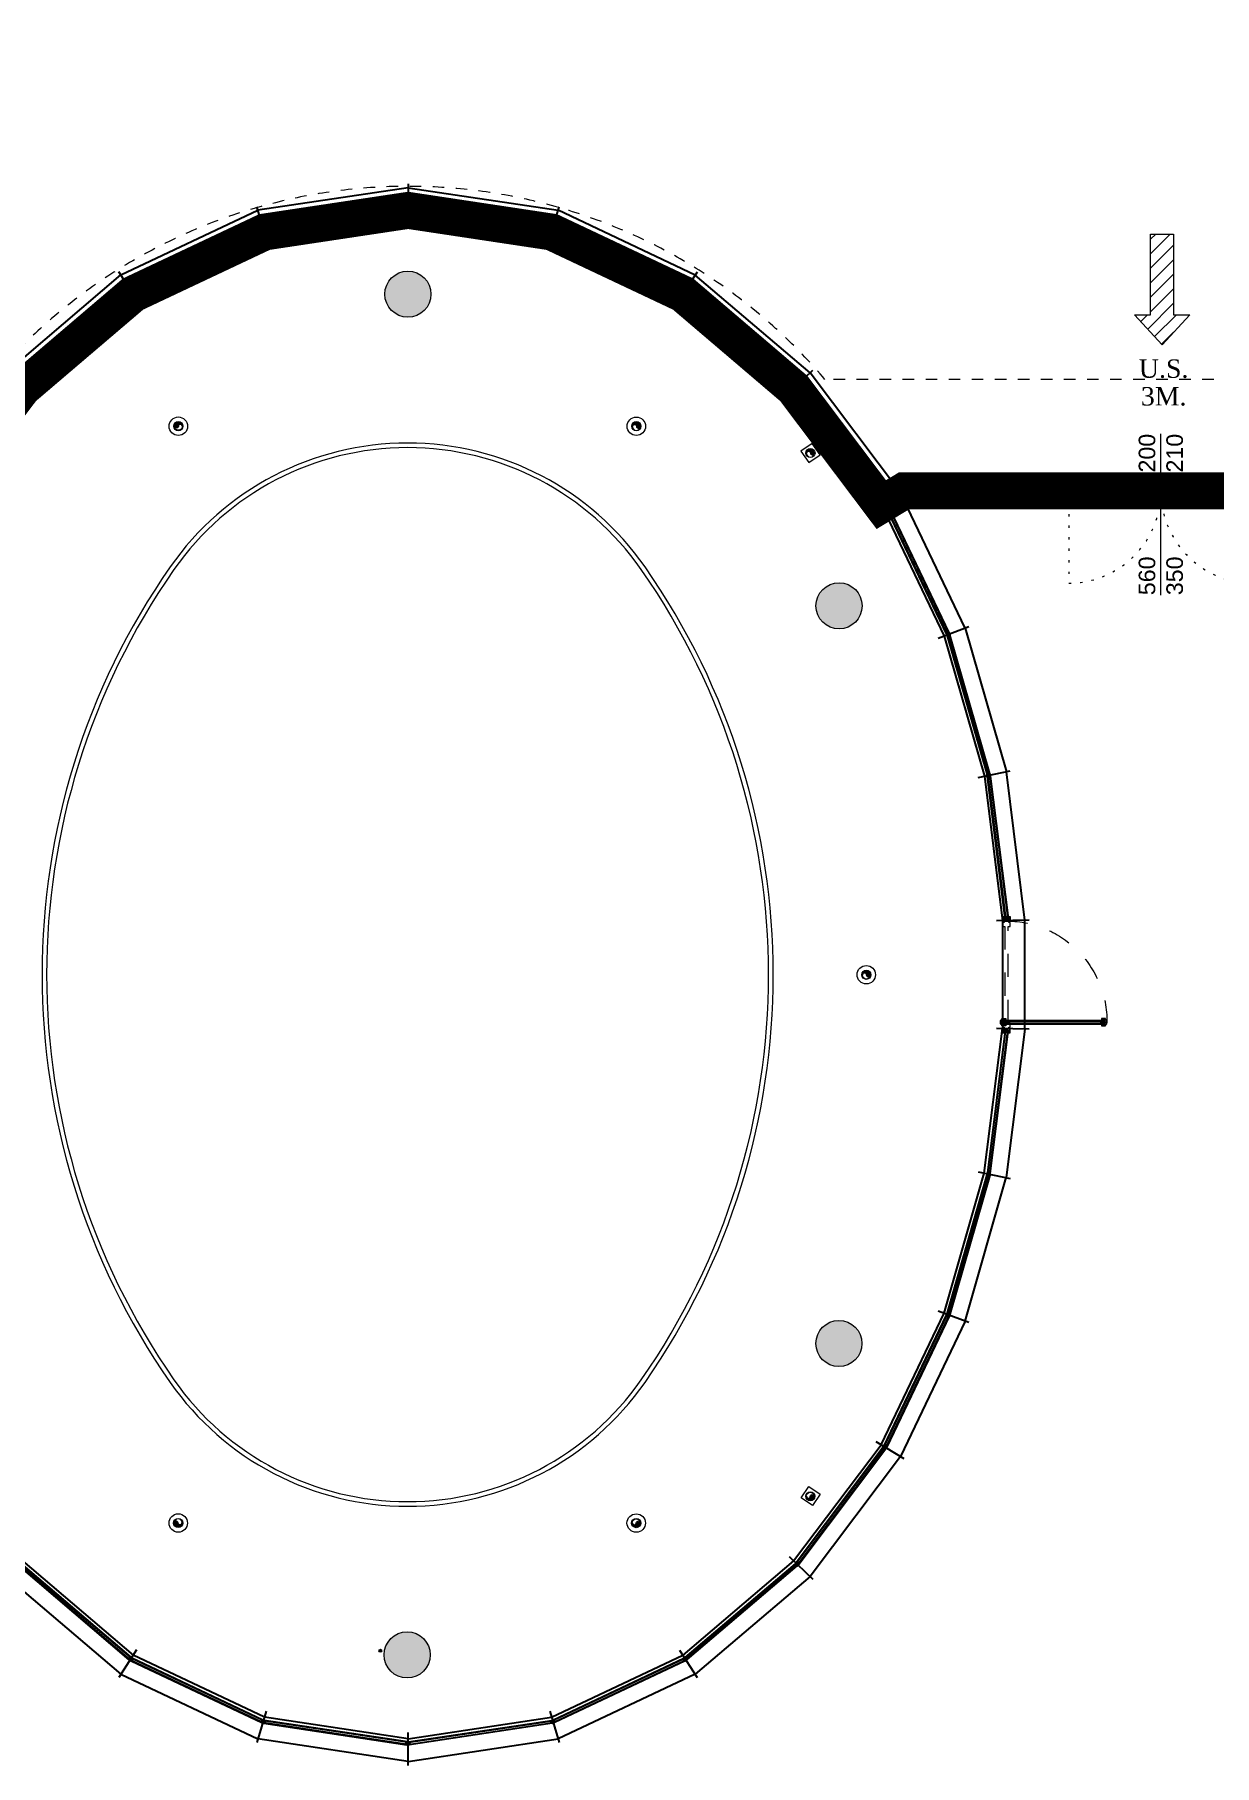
# Model space of a CAD drawing. Header units: centimetres. Extents: x 139057 to 200038, y 34824 to 80516.
# Drawn here: x 168583 to 169862, y 51870 to 53747 of the extents above; entities that cross this region are included whole.
import ezdxf
from ezdxf.enums import TextEntityAlignment as Align

# ---------------------------------------------------------------- set-up
doc = ezdxf.new("R2010")
doc.units = ezdxf.units.CM
doc.header["$LTSCALE"] = 100
for name, pattern in [('HIDDEN', [0.5, 0.25, -0.25]), ('HIDDEN3', [0.25, 0.125, -0.125]), ('HIDDEN4', [0.125, 0.025, -0.1]), ('TRATTO-PUNTO', [1, 0.5, -0.25, 0, -0.25])]:
    doc.linetypes.add(name, pattern=pattern)
doc.layers.get('0').update_dxf_attribs({"lineweight": 0})
for name, color, linetype, lineweight in [('410_STRUTTURE_001-AM_0', 7, 'Continuous', 0), ('439_TESTI_SERRAMENTI_001-AM_0', 11, 'Continuous', 0), ('440_SIMBOLI_001-AM_0', 31, 'Continuous', 0), ('441_SERRAMENTI_001-AM_0', 1, 'Continuous', 0), ('454_PROIEZIONI_001-AM_0', 61, 'Continuous', 0), ('481_SIMBOLI_VVF_001-AM_0', 7, 'Continuous', 0)]:
    doc.layers.add(name, color=color, linetype=linetype, lineweight=lineweight)
doc.layers.add('_s_09_Perimetro_proprietà', color=40, linetype='Continuous')
doc.layers.add('A-SE', color=252, linetype='Continuous')
doc.styles.add('ROMANTIC', font='romantic.ttf')
doc.styles.get("Standard").update_dxf_attribs({"font": 'arial.ttf'})

# ---------------------------------------------------------------- blocks, each defined once
blk = doc.blocks.new('P1 OPEN SPACE$0$GLAZING-1589')
for p, q in [((10.00000000709588, -18.99999999511783), (10.0000000061018, 19.00000000408909)), ((10.00000000738873, 14.00241085966263), (1578.999885887863, 13.99769858104992)), ((10.00000000598629, 13.00241085851667), (1578.999885886459, 12.99769857990395)), ((10.00000000647015, 8.002410860186501), (1578.999885886944, 7.997698581573786)), ((1579.00000001506, -18.99993691056807), (1579.000000012205, 19.00006308865341)), ((10.00000000647015, -7.997589143396908), (1578.999885886944, -8.002301422009623)), ((10.00000000695491, -12.99758914172708), (1578.999885887429, -13.00230142034343)), ((10.0000000074142, -13.99758914288395), (1578.999885887888, -14.00230142149667))]:
    blk.add_line(p, q)
for points in [[(9.467839845456183e-09, 19.00000000684668), (10.00011413562697, 18.99996996911432), (10.00000000597902, -18.99999960767309), (-0.000114120181024191, -18.99996956993709)], [(10.0000000066475, -18.99995358439628), (1578.999885887511, -18.99993701388667), (1578.999885888379, 19.00006298530934), (10.00000000575346, 19.0000464297118)], [(25.00009418118316, 8.002363058698393), (25.0000385140911, -7.99763732260908), (19.00003861602727, -7.997616173415736), (15.0000524300367, -3.997602159404778), (15.00008028097909, 4.002397848584224), (19.00009418627087, 8.002383932864177)], [(1563.999953892948, 7.997740887713007), (1563.999913453336, -8.002259491808218), (1569.999913350698, -8.002274382364703), (1573.999923562507, -4.002284391379362), (1573.999943767114, 3.997715615940251), (1569.999953887222, 7.997725728277146)], [(1579.000000015084, 19.00006268629295), (1589.00011413943, 19.00003265602209), (1589.000000011695, -18.99993691332566), (1578.999885887399, -18.99990687560421)]]:
    blk.add_lwpolyline(points, close=True)
blk = doc.blocks.new('P1 OPEN SPACE$0$glazing-door+frame')
for p, q in [((1774.108525038864, 1029.138878008524), (1639.966309746311, -39.12767894497497)), ((1775.59683720875, 1028.951990676569), (1641.454621916198, -39.31456627692946)), ((1780.557877785162, 1028.329032901837), (1646.415662495499, -39.93752404479724)), ((1796.433207619335, 1026.335568048051), (1662.290992350276, -41.93098890725209)), ((1801.394248202614, 1025.712610270426), (1667.252032930664, -42.55394669174179)), ((1802.882560389126, 1025.525722939563), (1668.74034510055, -42.74083402369629)), ((1769.146963320221, 1029.761863808452), (1809.088997361257, 1034.824892801293)), ((1769.146963836313, 1029.761867915926), (1809.088997864703, 1034.824896897919)), ((1770.392874142393, 1039.683945560383), (1807.843088847781, 1024.90282946197)), ((1770.392874648728, 1039.683949663877), (1807.843089354118, 1024.902833565464)), ((1793.079066738643, 999.6281772187054), (1777.203734970334, 1001.621626970066)), ((1793.079067244978, 999.6281813222), (1777.203735489316, 1001.621631084409)), ((1784.144667706978, 992.6872297891265), (1786.138117472076, 1008.562561551657)), ((1784.144668213315, 992.6872338926211), (1786.138117978411, 1008.562565655152)), ((9.999999971588295, 13.99997060365786), (1562.212558775427, 13.99997059807524)), ((9.999999974750608, 12.99997060711758), (1562.212558776871, 12.99997060225892)), ((9.999999973305421, 7.999970607426803), (1562.212558775427, 7.999970602568145)), ((1562.212558775242, 18.99997062270436), (1572.21257583814, -19.00451176422407)), ((1572.212575839958, 18.99997060798146), (1562.212558779685, -19.00472995791838)), ((9.999999974392267, -8.000029397222534), (1562.21255877597, -8.00002939376841)), ((9.99999997294708, -13.00002939691331), (1562.212558777959, -13.0000293949071)), ((9.999999974392267, -14.00002939272963), (1562.212558776515, -14.00002939758829)), ((1633.759353920042, -48.42680236023639), (1673.701385652384, -43.36379178000256)), ((1635.005264755949, -38.50472061408632), (1672.455477138908, -53.28585511932592)), ((1665.644645233035, -15.22354784391987), (1649.769315360547, -13.23008296593084)), ((1658.703706313779, -6.289142208597833), (1656.710241441569, -22.16447206735225)), ((2781.544664924442, -134.1115277368766), (2762.458824154368, -168.4636994893183)), ((2771.855109496573, -131.6391084946075), (2772.148325627643, -170.936330163316)), ((4277.408178866822, -549.8583945877617), (2773.385695318781, -166.0870060915216)), ((4277.655420369344, -548.8894407087173), (2773.632936820215, -165.1180521958552)), ((4278.891627885017, -544.0446712582088), (2774.869144338148, -160.2732827543762)), ((4282.847491929948, -528.5414090337799), (2778.825008388229, -144.7700205321192)), ((4284.083699447337, -523.6966395839954), (2780.061215901012, -139.9252510884756)), ((4284.330940949315, -522.7276856966419), (2780.30845740299, -138.9562972011257))]:
    blk.add_line(p, q)
for points in [[(1673.701385675874, -43.363791781807), (1635.00526947638, -38.50472121030739), (1769.147484455586, 1029.761835786145), (1807.843600663034, 1024.902765195131)], [(1807.843088857539, 1024.90282946595), (1809.088997368125, 1034.824892798405), (1770.39287414926, 1039.68394555749), (1769.146965638674, 1029.761882225036)], [(1807.843089370741, 1024.902833566552), (1809.088997881327, 1034.824896899007), (1770.392874655595, 1039.683949660985), (1769.14696614501, 1029.76188632853)], [(1791.840908499865, 1021.872942712564), (1783.903242609931, 1022.869667574515), (1779.436047226938, 1019.39919709178), (1778.688503572251, 1013.445947698), (1794.563835318156, 1011.452497931818), (1795.311378985489, 1017.405747336443)], [(1791.840909006201, 1021.872946816066), (1783.903243126023, 1022.869671681986), (1779.436047749898, 1019.399201196362), (1778.688504085454, 1013.445951798606), (1794.563835841116, 1011.452502036397), (1795.311379491825, 1017.405751439938)], [(1.630633050808683e-08, 19.00000000411455), (9.9999999709662, 18.99999999579813), (9.999999972596925, -19.00000000069485), (1.676380634307861e-08, -18.99999999996726)], [(9.999999973033482, 18.99997060334863), (1562.212558774612, 18.99997060680275), (1562.212558777339, -19.00472997309967), (9.999999972326805, -19.00472997510224)], [(25.00001305450132, 7.999967853993439), (25.00000544028262, -8.000032526764699), (19.00000554298185, -8.000029407448892), (15.00000734127116, -4.000027401434636), (15.0000111669342, 3.999972607340169), (19.00001305939622, 7.999970707296598)], [(1547.212545702152, 7.999967847810557), (1547.212553317048, -8.000032523779874), (1553.212553215336, -8.000029403052531), (1557.212551414717, -4.000027396583529), (1557.21254758914, 3.999972606879827), (1553.212545698066, 7.999970701113715)], [(1572.212575838707, -19.00472996216027), (1562.212558773361, -19.00472996333897), (1562.212558774067, 18.99997061511553), (1572.212575839958, 18.99997060798146)], [(1673.70138565925, -43.36379178289476), (1672.455477148664, -53.28585511534597), (1633.7593539298, -48.42680235626008), (1635.005262440385, -38.50473902380158)], [(1658.945117962195, -36.47158215899449), (1651.007453021431, -35.47484970193013), (1647.536986774888, -31.00765103337303), (1648.284536095825, -25.05440235093388), (1664.159865947711, -27.0478672202536), (1663.412316630751, -33.00111591245345)], [(2762.458770206097, -168.4639109156226), (2772.148325631077, -170.9363301647602), (2781.544664921553, -134.1115277437451), (2771.855109496573, -131.6391084946075)], [(4285.567148464987, -517.8829162461334), (2781.544664920379, -134.1115277513375), (2772.148325625841, -170.9363301868064), (4276.170809170449, -554.7077186816023)], [(2793.35932870668, -148.4786489823303), (2789.403457193022, -163.9819096883505), (2783.589734727519, -162.4984576710552), (2780.702887422582, -157.6336745975926), (2782.680823155273, -149.8820444243859), (2787.545606083914, -146.9951971898584)], [(4268.313170237642, -524.8327859225028), (4264.357313476613, -540.3360503878212), (4270.17103748354, -541.8194963606875), (4275.035817801104, -538.9326444301405), (4277.013746124275, -531.1810123673567), (4274.126894279131, -526.316232168585)], [(4295.256694585264, -520.3553027860144), (4285.567155732044, -517.8828877707456), (4276.17197861938, -554.7031355552972), (4285.861517467994, -557.1755505767105)]]:
    blk.add_lwpolyline(points, close=True)
for points in [[(1746.315082329692, 1012.47220094448), (1751.922155550348, 1057.121988985912), (1766.805031410252, 1055.253045145937), (1767.981323801353, 1064.620160916157, -0.03294791506683983), (1775.890365091036, 1066.444696104931), (1790.654489996936, 1064.590779487217), (1787.270434627007, 1057.706732542049), (1797.192516971176, 1056.460826450063), (1795.615531162698, 1063.967826435807), (1810.379594072692, 1062.113917607845, -0.03294311153715961), (1817.590983524864, 1058.391208246949), (1816.414606362496, 1049.022836871182), (1831.298807644297, 1047.15468731696), (1825.69174106102, 1002.504952137052), (1810.808617553979, 1004.373811287317), (1814.546720513282, 1034.139591145914), (1764.936308819529, 1040.369121651011), (1761.198205872873, 1010.603341803259)], [(1749.665517214426, 1015.075049003188), (1754.524967203214, 1053.771574466557), (1769.407858610795, 1051.902628674822), (1770.710478364339, 1062.275721309098, -0.02286573271471409), (1775.95027474416, 1063.41361444419), (1786.106052076508, 1062.138363498895), (1782.721996703689, 1055.254316546862), (1800.993411253543, 1052.959993045692), (1799.416425435307, 1060.466993027453), (1809.572140768858, 1059.191749865046, -0.02286068705174335), (1814.366899289848, 1056.794274701146), (1813.064188935062, 1046.419817645578), (1827.948351870097, 1044.551672896409), (1823.088926545106, 1005.855343853337), (1814.159071616073, 1006.976656933743), (1817.897174582244, 1036.742436789448), (1762.333513467242, 1043.719510960791), (1758.595410520585, 1013.953731113039)], [(1549.424937926162, 39.68365164000156), (1594.074308461564, 34.07707417511651), (1592.20547784074, 19.19417784399579), (1597.185076766806, 18.56889211213442, 0.09050068135023102), (1589.402160589251, -3.130734618143971), (1582.518113643538, 0.253320760095311), (1581.272207550468, -9.668761567451066), (1588.77920753386, -8.091775774150074, 0.09049565805278982), (1590.955109188209, -31.04071308241887), (1585.976047341513, -30.41549478865104), (1584.107059654222, -45.29958453199483), (1539.457689119364, -39.69300707542256), (1541.326548266738, -24.8098835752518), (1572.212558769819, -24.80997437912279), (1572.212704626382, 24.80045562413384), (1547.556078780419, 24.80052811488881)], [(1552.027790798514, 36.3332550984213), (1590.723911925314, 31.47422131062726), (1588.855081486659, 16.59132640637276), (1592.481016977095, 16.13601950377947, 0.05881018945821468), (1587.213025919536, 1.288279650199774), (1580.065697647263, 4.801758700037543), (1577.771374142747, -13.4696558241541), (1585.565475405208, -11.83235904658627, 0.05880548399177562), (1586.998686976239, -27.52034809783268), (1583.373196066272, -27.06509701150767), (1581.504208197983, -41.94918817412158), (1542.808085650464, -37.09015420876872), (1543.973399110789, -27.80989136046096), (1575.21254995279, -27.80998319257392), (1575.212713450678, 27.80044679445732), (1550.956343430642, 27.8005181199604)], [(1617.156926292317, -16.10685885464605), (1611.550683497372, -60.75675117342521), (1626.43358620237, -62.62548119389444), (1625.257428424683, -71.99261386920094, 0.03294791506683983), (1632.469827455371, -75.7159407214223), (1647.233950618858, -77.5698713905496), (1645.656971967766, -70.06286989830383), (1655.579053120588, -71.30878544777275), (1652.194991188402, -78.19282916239732), (1666.959052322734, -80.04675204394712, 0.03294311153715961), (1674.866962700601, -78.22256556817425), (1676.043348787732, -68.85419530506456), (1690.927339377557, -70.7240226595915), (1696.533575541989, -26.07418320523189), (1681.650453816734, -24.20530989078375), (1677.913195403231, -53.97119579803816), (1628.302789634429, -47.74161808104522), (1632.040048051908, -17.97573218354787)], [(1619.759814332667, -19.45726267891783), (1614.901047023112, -58.15387387569185), (1629.78396526892, -60.02260584504088), (1628.481494602341, -70.39571719939173, 0.02286573271471409), (1633.277283557345, -72.79377374395168), (1643.433059679229, -74.06903436502594), (1641.856081031026, -66.56203286590804), (1660.127493390914, -68.85637378688094), (1656.743431442103, -75.74041750258962), (1666.899145554346, -77.01567032813378, 0.02286068705174335), (1672.137799769092, -75.87808576444709), (1673.440519991567, -65.50362994352523), (1688.324472236429, -67.37345246950113), (1693.183214886165, -28.677037702788), (1684.253361037334, -27.55571612047256), (1680.516102630699, -57.32160203061917), (1624.95244814223, -50.34447498510612), (1628.689706566577, -20.57858909049369)], [(2799.04916136562, -117.2310675867223), (2754.399796169795, -111.6244476430214), (2752.530951375029, -126.507342196331), (2747.551352448421, -125.8820564561532, -0.09050068135023102), (2749.727612863257, -148.8322519758579), (2757.234614360656, -147.2552733269325), (2755.988698813532, -157.177354464576), (2749.10465509828, -153.7932925482885, -0.09049565805278982), (2741.322397633598, -175.4917888122175), (2746.301459477403, -176.1170071128502), (2744.432471812432, -191.0010968655873), (2789.08183701395, -196.6077168197692), (2790.950710328398, -181.7245950945101), (2761.023560616742, -174.0884078949524), (2773.289130808006, -126.0181410773578), (2797.180288041957, -132.1141893242669)], [(2795.698762357879, -119.8339172770496), (2757.002645849101, -114.9748466481427), (2755.133801235962, -129.8577397662733), (2751.507865739746, -129.402432877417, -0.05881018945821468), (2752.941343584047, -145.0916728074401), (2760.735451394223, -143.4543823826019), (2758.441110477313, -161.7257947280335), (2751.293790119406, -158.2123111436916, -0.05880548399177562), (2746.026366335911, -173.0589047718852), (2749.6518572494, -173.5141558354401), (2747.78286940632, -188.3982470005824), (2786.4789873238, -193.2573178019987), (2787.644309621785, -183.9770560620266), (2757.37498286856, -176.253559262724), (2771.123979448095, -122.3695633345008), (2794.627306850688, -128.3666532309028)]]:
    blk.add_lwpolyline(points, format="xyb", close=True)
at = {"linetype": 'HIDDEN', "ltscale": 10}
blk.add_lwpolyline([(1645.859597808974, -53.05340880572307), (1601.209758354612, -47.44717264129044), (1603.079585707424, -32.56318205074253), (1593.711215446031, -31.38679596433772, -0.03294311191094581), (1591.88702897369, -23.47888558791797), (1593.429473575453, -11.19533988871822, -0.5000711955237392), (1594.675389115167, -1.273258739876975), (1596.21784029739, 11.0103392870386, -0.03294791492949946), (1599.941167146175, 18.22273831917287), (1609.308299821482, 17.04658054148408), (1611.177029843671, 31.92948324575795), (1655.826922164163, 26.32324045009395), (1653.272812305493, 5.98311675085083), (2690.093251080563, -124.2094802518762), (2692.647284066985, -103.8698047405481), (2737.297072111847, -109.4768779626459), (2735.428128268442, -124.35975382111), (2744.795244036941, -125.5360462114871, -0.03294791609948145), (2746.619779226259, -133.4450875094802), (2745.077339730174, -145.7286869543162, -0.500071197771823), (2743.831433643884, -155.6507693089655), (2742.289000732065, -167.9343164842679, -0.03294311115648783), (2738.566291369995, -175.145705944032), (2729.197919990796, -173.9693287802177), (2727.329770437746, -188.8535300544275), (2682.680035261272, -183.2464634725978), (2685.234119285374, -162.9065455062149), (1648.413737432099, -32.71304086871728)], format="xyb", close=True, dxfattribs=at)
for centre, radius, start, end in [((1792.667901811954, 1060.559405625378), 6.249466121000586, 29.70625590679374, 135.9795146035518), ((1585.370786110705, -5.144151274309617), 6.249466121000589, 299.7062558207447, 45.97951449791061), ((1650.181573508296, -74.16145216132477), 6.249466121000587, 209.7062018923363, 315.9794603693225), ((2753.136031490058, -151.7798797205317), 6.249466121000588, 119.7062021040627, 225.9794603336513)]:
    blk.add_arc(centre, radius, start, end)
blk.add_arc((1665.644645233035, -15.22354784391987), 1089.50544349451, 351.8230247014408, 83.26357281895037, dxfattribs=at)
blk = doc.blocks.new('DN80')
h = blk.add_hatch(color=253)
edge = h.paths.add_edge_path()
edge.add_arc((-0.06737489081662507, 0.0001192241907119751), 39.73214286005058, -90.20196108935022, 90.20196108935028, ccw=False)
edge.add_arc((-0.0689689809327441, -19.86606980296514), 19.8661894924889, 269.6006753168087, 449.8010872171899)
edge.add_arc((-0.1019500294979794, 19.86601641003355), 19.86627803577773, 89.8965676053183, 270.29403251144083, ccw=False)
edge.add_arc((-0.1367565255758137, 39.73226623891408), 0.07066979384738631, 180.2034888435955, 359.9966240495927, ccw=False)
at = {"color": 253}
blk.add_lwpolyline([(-0.2074258737266064, 39.73201525211334, -1.003531113011555), (-0.2074258737266064, -39.73177680373192, 1.001750454913192), (-7.450580596923828e-09, -2.980232238769531e-08, -1.003474564946119), (-0.06608673185110092, 39.73226207494736, -0.9981963915986242)], format="xyb", close=True, dxfattribs=at)
for radius in [44.50000000000001, 44.49999999999999]:
    blk.add_circle((-7.450580596923828e-09, -2.980232238769531e-08), radius)
blk = doc.blocks.new('FRECCIA US ORIZZONTALE')
h = blk.add_hatch()
h.set_pattern_fill('ANSI31', color=256, scale=7, style=0)
h.set_pattern_definition([(45, (-5619.863466617261, -3114.928119698562), (-15.71544821187102, 15.71544821187102), [])])
h.paths.add_polyline_path([(0, 0), (-60.00000000000091, 65), (-25.00000000000091, 65), (-24.99999999999909, 240), (25.00000000000091, 240), (25.00000000000091, 65), (60.00000000000091, 65)])
blk.add_lwpolyline([(0, 0), (-60.00000000000091, 65), (-25.00000000000091, 65), (-24.99999999999909, 240), (25.00000000000091, 240), (25.00000000000091, 65), (60.00000000000091, 65)], close=True)
blk = doc.blocks.new('US')
at = {"rotation": 270}
blk.add_blockref('FRECCIA US ORIZZONTALE', (50, 0), dxfattribs=at)

msp = doc.modelspace()

# ---------------------------------------------------------------- hatches: boundary and pattern name
at = {"layer": '410_STRUTTURE_001-AM_0'}
h = msp.add_hatch(color=256, dxfattribs=at)
edge = h.paths.add_edge_path()
edge.add_arc((168987.4997504322, 53465.77752580654), 25, 0, 360)
h = msp.add_hatch(color=256, dxfattribs=at)
edge = h.paths.add_edge_path()
edge.add_arc((169455.0960186186, 53127.87497716558), 25, 0, 360)
h = msp.add_hatch(color=256, dxfattribs=at)
edge = h.paths.add_edge_path()
edge.add_arc((169454.9800444195, 52327.87498115164), 25, 0, 360)
h = msp.add_hatch(color=256, dxfattribs=at)
edge = h.paths.add_edge_path()
edge.add_arc((168986.669490243, 51990.20988945079), 25, 0, 360)
at = {"layer": '440_SIMBOLI_001-AM_0'}
h = msp.add_hatch(color=256, dxfattribs=at)
edge = h.paths.add_edge_path()
edge.add_arc((168957.6102466459, 51994.75232967895), 1.5, 105.66, 465.66)

# ---------------------------------------------------------------- linework, layer by layer
at = {"layer": '410_STRUTTURE_001-AM_0'}
for centre in [(168987.4997504322, 53465.77752580654, -3.490789228516181e-08), (169455.0960186186, 53127.87497716558, -3.490789228516181e-08), (169454.9800444195, 52327.87498115164, -3.490789228516181e-08), (168986.669490243, 51990.20988945079, -3.490789228516181e-08)]:
    msp.add_circle(centre, 25, dxfattribs=at)
at = {"layer": '440_SIMBOLI_001-AM_0', "elevation": -3.490789228516181e-08}
for points in [[(168729.6659393391, 53170.04238317323, 0.3143071441486984), (168729.6307457654, 52285.76531489354, 0.521714318382005), (169244.7073705109, 52285.74481522453, 0.3143071441487172), (169244.7425640846, 53170.02188350421, 0.5217143183814188)], [(168733.7667540336, 53167.18173310321, 0.314307144148783), (168733.7317881515, 52288.62563853872, 0.5217143183803763), (169240.6065558145, 52288.60546529454, 0.3143071441487925), (169240.6415216966, 53167.16155986649, 0.5217143183797806)]]:
    msp.add_lwpolyline(points, format="xyb", close=True, dxfattribs=at)
at = {"layer": '440_SIMBOLI_001-AM_0', "elevation": -3.479957898559909e-08}
for points in [[(169434.506972375, 53291.67123864007), (169425.9582942209, 53303.99682592016), (169413.6327069389, 53295.44814776045), (169422.181385093, 53283.12256048035)], [(169434.7854422914, 52164.3914820717), (169426.242854715, 52152.06167277109), (169413.9130454088, 52160.60426034194), (169422.4556329834, 52172.93406964999)]]:
    msp.add_lwpolyline(points, close=True, dxfattribs=at)
at = {"layer": '440_SIMBOLI_001-AM_0'}
for centre, radius in [((168738.5397764227, 53322.65485803944, -3.490789228516181e-08), 10), ((168738.5397764208, 53322.65485803944, -3.490789228516181e-08), 5), ((169235.2520777626, 53322.59856370252, -3.490789228516181e-08), 10), ((169235.2520777626, 53322.59856370252, -3.490789228516181e-08), 5), ((169424.0411666507, 53293.55969644499, -3.479957898559909e-08), 5), ((169484.6665938279, 52727.79512830984, -3.490789228516181e-08), 10), ((169484.6666935595, 52727.78493330043, -3.490789228516181e-08), 5), ((169423.9129433209, 52162.18294767451, -3.479957898559909e-08), 5), ((168738.4049757688, 52133.24316603106, -3.490789228516181e-08), 10), ((169235.1172771087, 52133.18687169415, -3.490789228516181e-08), 10), ((168738.4049757688, 52133.24316603106, -3.490789228516181e-08), 5), ((169235.1172771087, 52133.18687169415, -3.490789228516181e-08), 5), ((168957.6102466459, 51994.75232967895, -3.490789228516181e-08), 1.5)]:
    msp.add_circle(centre, radius, dxfattribs=at)
at = {"layer": '441_SERRAMENTI_001-AM_0'}
for p, q in [((169804.2008329785, 53139.39693132949, -3.09437422769108e-08), (169804.2008329785, 53314.39693132949, -3.09437422769108e-08)), ((169742.2008329785, 53268.39693133694, -3.094374227692435e-08), (169650.2008329785, 53268.39693133694, -3.094374227692435e-08)), ((169539.1887383057, 53260.39693133694, 0.004311147748219682), (169696.2008329785, 53260.39693133694, -3.102923759085743e-08)), ((169696.2008329785, 53256.39693132949, -3.102923759085743e-08), (169539.1887383057, 53256.39693133694, 0.004311147748219682)), ((169539.1887383057, 53252.39693133694, 0.004311147748219682), (169696.2008329785, 53252.39693132949, -3.102923759085743e-08))]:
    msp.add_line(p, q, dxfattribs=at)
at = {"layer": '441_SERRAMENTI_001-AM_0', "linetype": 'HIDDEN4'}
for p, q in [((169704.2008329785, 53260.39693132949, -3.09437422769108e-08), (169904.2008329785, 53260.39693132949, -3.09437422769108e-08)), ((169704.2008329785, 53252.39693132949, -3.09437422769108e-08), (169704.2008329785, 53152.39693132949, -3.09437422769108e-08))]:
    msp.add_line(p, q, dxfattribs=at)
at = {"layer": '441_SERRAMENTI_001-AM_0', "elevation": -3.090100427801382e-08}
for points in [[(169642.2008329785, 53272.39693133694), (169642.2008329785, 53264.39693133694)], [(169750.2008329785, 53264.39693133694), (169650.2008329785, 53264.39693133694), (169650.2008329785, 53272.39693133694)], [(169742.2008329785, 53272.39693133694), (169742.2008329785, 53264.39693133694)], [(169750.2008329785, 53264.39693133694), (169750.2008329785, 53272.39693133694)], [(169858.2008329785, 53264.39693133694), (169858.2008329785, 53272.39693133694)]]:
    msp.add_lwpolyline(points, dxfattribs=at)
at = {"layer": '441_SERRAMENTI_001-AM_0'}
msp.add_lwpolyline([(169514.1738287943, 53260.39693134439), (169531.2011803879, 53260.39693134439), (169531.2011803879, 53252.39693134439), (169520.2023318732, 53252.39693133694)], close=True, dxfattribs=at)
for points, elevation in [([(169531.1887383057, 53252.39693134439), (169539.1887383057, 53252.39693134439), (169539.1887383057, 53260.39693134439), (169531.1887383057, 53260.39693134439)], 0.004311147748219682), ([(169696.2008329785, 53252.39693132949), (169704.2008329785, 53252.39693132949), (169704.2008329785, 53260.39693132949), (169696.2008329785, 53260.39693132949)], -3.102923759085743e-08)]:
    msp.add_lwpolyline(points, close=True, dxfattribs=dict(at, elevation=elevation))
at = {"layer": '441_SERRAMENTI_001-AM_0', "linetype": 'HIDDEN4'}
for centre, start, end in [((169704.2008329785, 53252.39693132949, -3.09437422769108e-08), 270, 0), ((169904.1608289765, 53252.39693132949, -3.09437422769108e-08), 180, 270)]:
    msp.add_arc(centre, 99.99999999998397, start, end, dxfattribs=at)
at = {"layer": '454_PROIEZIONI_001-AM_0', "linetype": 'HIDDEN3', "elevation": -3.168880728605552e-08}
msp.add_lwpolyline([(168505.5226940146, 53373.39644716841), (168505.5226940239, 53884.37818362725), (173299.2345647892, 53884.37818362725), (173299.2345647892, 53258.39311322731), (172727.4985521069, 53258.393113123, 0.5305641048044916), (171736.5801501038, 53373.3964413346), (169439.8488209514, 53373.3964413346, 0.4630191861303552), (168535.5226940146, 53373.39644716841), (168505.5226940146, 53373.39644716096)], format="xyb", dxfattribs=at)
at = {"layer": '_s_09_Perimetro_proprietà', "linetype": 'TRATTO-PUNTO', "ltscale": 200, "const_width": 40, "elevation": -3.065032432031248e-08}
msp.add_lwpolyline([(170087.2128421651, 53252.55610252333), (169525.5790640401, 53252.55610253078), (169500.9303976713, 53237.59379851234), (169405.9216401601, 53363.67319236857), (169285.9146700917, 53465.99651132685), (169143.4512158973, 53533.22312169683), (168987.7213683972, 53556.69383138579), (168831.9890638968, 53533.23942981076), (168689.5185705299, 53466.02773855787), (168569.5008858448, 53363.71698725384), (168474.4789258527, 53237.64754338723), (168449.9245951498, 53252.55610252333), (167765.4369804139, 53252.55610252333), (167763.6939206595, 53243.0896061824), (167744.1400441198, 53247.34410420966), (167767.1980708266, 53360.71217714411), (167767.2309636554, 53902.94215323192)], dxfattribs=at)
at = {"layer": 'A-SE'}
for p, q in [((168987.7228680501, 53585.33514712912, -3.469126568603637e-08), (168987.721009255, 53549.83485024583, -3.469126568603637e-08)), ((168987.7226558687, 53581.28280818623, -3.469126568603637e-08), (168824.8910163144, 53556.75919585836, -3.469126568603637e-08)), ((168987.7226558706, 53581.28280818623, -3.469126568603637e-08), (169150.5517264256, 53556.74214430314, -3.469126568603637e-08)), ((168676.2201417746, 53486.62242090863, -3.469126568603637e-08), (168824.8910163144, 53556.75919585836, -3.469126568603637e-08)), ((168833.9826468142, 53526.63358457547, -3.469126568603637e-08), (168823.7259502398, 53560.61970555198, -3.469126568603637e-08)), ((168987.7213683972, 53556.69383138579, -3.469126568603637e-08), (168831.9890638968, 53533.23942981076, -3.469126568603637e-08)), ((168987.7213683898, 53556.69383138579, -3.469126568603637e-08), (169143.4512158973, 53533.22312169683, -3.469126568603637e-08)), ((169141.4725724129, 53526.66926043641, -3.469126568603637e-08), (169151.7328211466, 53560.6542846204, -3.469126568603637e-08)), ((169299.2152554436, 53486.58980096292, -3.469126568603637e-08), (169150.5517264256, 53556.74214430314, -3.469126568603637e-08)), ((168831.9890638968, 53533.23942981076, -3.469126568603637e-08), (168689.5185705299, 53466.02773855787, -3.469126568603637e-08)), ((169143.4512158973, 53533.22312169683, -3.469126568603637e-08), (169285.9146700917, 53465.99651132685, -3.469126568603637e-08)), ((168551.7035826208, 53380.4765412302, -3.469126568603637e-08), (168676.2201417746, 53486.62242090863, -3.469126568603637e-08)), ((168693.280871513, 53460.20123114598, -3.469126568603637e-08), (168674.0219310845, 53490.02669157249, -3.469126568603637e-08)), ((169282.2074457841, 53460.25661779356, -3.469126568603637e-08), (169301.4694395518, 53490.07995308351, -3.469126568603637e-08)), ((169423.720698346, 53380.43088252258, -3.469126568603637e-08), (169299.2152554436, 53486.58980095547, -3.469126568603637e-08)), ((168569.5008858485, 53363.71698725384, -3.469126568603637e-08), (168689.5185705299, 53466.02773855787, -3.469126568603637e-08)), ((169405.9216401601, 53363.67319236857, -3.469126568603637e-08), (169285.9146700917, 53465.99651132685, -3.469126568603637e-08)), ((169400.9497106137, 53358.99215509158, -3.469126568603637e-08), (169426.7967271606, 53383.3269423784, -3.469126568603637e-08)), ((169521.8075772101, 53250.26672379833, -3.469126568603637e-08), (169423.720698346, 53380.43088252258, -3.469126568603637e-08)), ((169405.9216401601, 53363.67319236857, -3.469126568603637e-08), (169500.9303976732, 53237.59379851234, -3.469126568603637e-08)), ((169495.100724545, 53234.05505364549, -3.469126568603637e-08), (169525.448445751, 53252.47681424928, -3.469126568603637e-08)), ((169591.7913604552, 53103.65611972821, -3.469126568603637e-08), (169521.8075772101, 53250.26672379833, -3.469126568603637e-08)), ((169500.9303976732, 53237.59379851234, -3.469126568603637e-08), (169568.9941903228, 53095.00538786661, -3.469126568603637e-08)), ((169595.8119364294, 53105.18178823751, -3.469126568603637e-08), (169562.6212284329, 53092.58707084668, -3.469126568603637e-08)), ((169591.7913604552, 53103.65611972821, -3.469126568603637e-08), (169636.564392029, 52947.94657642555, -3.469126568603637e-08)), ((169568.9941903228, 53095.00538786661, -3.469126568603637e-08), (169612.6877228922, 52943.05007543576, -3.469126568603637e-08)), ((169606.0165527636, 52941.68198715311, -3.469126568603637e-08), (169640.7928742884, 52948.81373119515, -3.469126568603637e-08)), ((169656.7580892263, 52786.9820855574, -3.469126568603637e-08), (169636.564392029, 52947.94657642555, -3.469126568603637e-08)), ((169612.6877228922, 52943.05007543576, -3.469126568603637e-08), (169632.3508289295, 52786.31496393841, -3.469126568603637e-08)), ((169661.3871399356, 52787.10861101907, -3.469126568603637e-08), (169625.8884009017, 52786.13832692963, -3.469126568603637e-08)), ((169632.3508289295, 52786.31496393841, -3.469126568603637e-08), (169632.3518962326, 52669.46214915228, -3.469126568603637e-08)), ((169656.7518978348, 52668.73521886182, -3.469126568603637e-08), (169656.7508798266, 52786.98187153202, -3.469126568603637e-08)), ((169612.6651883411, 52512.67184488636, -3.469126568603637e-08), (169632.3518962326, 52669.46214915228, -3.469126568603637e-08)), ((169661.3801580766, 52668.59733269524, -3.469126568603637e-08), (169625.8860057878, 52669.65478240859, -3.469126568603637e-08)), ((169656.7518978348, 52668.73521886182, -3.469126568603637e-08), (169636.5413445892, 52507.77284356367, -3.469126568603637e-08)), ((169568.9557432892, 52360.72110886288, -3.469126568603637e-08), (169612.6651883411, 52512.67184488636, -3.469126568603637e-08)), ((169591.7520073975, 52352.06798973095, -3.469126568603637e-08), (169636.5413445892, 52507.77284356367, -3.469126568603637e-08)), ((169605.9936677912, 52514.04073306334, -3.469126568603637e-08), (169640.7692422072, 52506.90534731161, -3.469126568603637e-08)), ((169500.8770191936, 52218.13982661229, -3.469126568603637e-08), (169568.9557432892, 52360.72110886288, -3.469126568603637e-08)), ((169591.7520073975, 52352.06798973095, -3.469126568603637e-08), (169521.7528715084, 52205.46471514714, -3.469126568603637e-08)), ((169595.7735242645, 52350.54148239058, -3.469126568603637e-08), (169562.5841353579, 52363.13967544001, -3.469126568603637e-08)), ((169405.8550591978, 52092.07038274568, -3.469126568603637e-08), (169500.8770191936, 52218.13982661229, -3.469126568603637e-08)), ((169495.0514452948, 52221.67691805374, -3.469126568603637e-08), (169525.3972518003, 52203.25197068763, -3.469126568603637e-08)), ((169521.7528715084, 52205.46471514714, -3.469126568603637e-08), (169423.6523624255, 52075.31082876932, -3.469126568603637e-08)), ((168569.4343048787, 52092.11417763841, -3.469126568603637e-08), (168689.4412749471, 51989.79085867268, -3.469126568603637e-08)), ((169405.8550591996, 52092.07038274568, -3.469126568603637e-08), (169285.8373745146, 51989.7596314491, -3.469126568603637e-08)), ((169400.8931041254, 52096.74300942731, -3.469126568603637e-08), (169426.7375726836, 52072.40551512849, -3.469126568603637e-08)), ((168551.6352466928, 52075.35648747694, -3.469126568603637e-08), (168676.1406895934, 51969.19756904405, -3.469126568603637e-08)), ((169423.6523624255, 52075.31082876932, -3.469126568603637e-08), (169299.1358032717, 51969.1649490909, -3.469126568603637e-08)), ((168693.170798984, 51995.565278867, -3.469126568603637e-08), (168673.9087361252, 51965.74183660161, -3.469126568603637e-08)), ((169282.142929942, 51995.48105266106, -3.469126568603637e-08), (169301.4018258086, 51965.65566124928, -3.469126568603637e-08)), ((168831.9047291396, 51922.5642483027, -3.469126568603637e-08), (168689.4412749471, 51989.79085867268, -3.469126568603637e-08)), ((169143.3668811495, 51922.54794018876, -3.469126568603637e-08), (169285.8373745146, 51989.7596314491, -3.469126568603637e-08)), ((168676.1406895934, 51969.1975690366, -3.469126568603637e-08), (168824.8042186132, 51899.04522569638, -3.469126568603637e-08)), ((169299.1358032717, 51969.1649490909, -3.469126568603637e-08), (169150.46492873, 51899.02817414117, -3.469126568603637e-08)), ((168833.882051163, 51929.11373248857, -3.469126568603637e-08), (168823.6217963925, 51895.12868831467, -3.469126568603637e-08)), ((168987.6345766472, 51899.09353861374, -3.469126568603637e-08), (168831.9047291396, 51922.5642483027, -3.469126568603637e-08)), ((168987.6345766509, 51899.09353861374, -3.469126568603637e-08), (169143.3668811495, 51922.54794018876, -3.469126568603637e-08)), ((169141.399855659, 51929.06578594607, -3.469126568603637e-08), (169151.6565471763, 51895.07968172592, -3.469126568603637e-08)), ((168987.6332891682, 51874.50456181329, -3.469126568603637e-08), (168824.8042186132, 51899.04522569638, -3.469126568603637e-08)), ((168987.6330743252, 51870.40139287871, -3.469126568603637e-08), (168987.6349331221, 51905.90168061268, -3.469126568603637e-08)), ((168987.6332891776, 51874.50456181329, -3.469126568603637e-08), (169150.46492873, 51899.02817414117, -3.469126568603637e-08))]:
    msp.add_line(p, q, dxfattribs=at)

# ---------------------------------------------------------------- block references
at = {"layer": '440_SIMBOLI_001-AM_0', "yscale": 0.1, "zscale": 0.1}
for p, xscale, rotation in [((168738.5397506641, 53322.66505304885, -3.490789228516181e-08), 0.1, 89.9977196824093), ((169235.2521058308, 53322.60875869703, -3.490789228516181e-08), -0.1, 269.9892932098898), ((169424.0411947171, 53293.56989144695, -3.479957898559909e-08), -0.1, 269.9892932103111), ((169484.6667216258, 52727.79512830239, -3.490789228516181e-08), -0.1000000000000002, 269.9892932104109), ((169423.9129690776, 52162.17275267255, -3.479957898559909e-08), 0.1, 269.9977196825342), ((168738.4049477006, 52133.2329710291, -3.490789228516181e-08), -0.1, 89.98929321053873), ((169235.1173028654, 52133.17667668474, -3.490789228516181e-08), 0.1, 269.9977196830582)]:
    msp.add_blockref('DN80', p, dxfattribs=dict(at, xscale=xscale, rotation=rotation))
at = {"layer": '441_SERRAMENTI_001-AM_0'}
for name, p, xscale, yscale, zscale, rotation in [('P1 OPEN SPACE$0$GLAZING-1589', (168987.7742692331, 53561.65647639495, -3.469126568603637e-08), -0.09999999999999996, 0.1, 0.1, 8.563073304984464), ('P1 OPEN SPACE$0$GLAZING-1589', (168987.7744503455, 53561.6564763726, -3.469126568603637e-08), 0.1, 0.1, 0.1, 351.4239395447707), ('P1 OPEN SPACE$0$GLAZING-1589', (168830.6455076399, 53537.99604093444, -3.469126568603637e-08), -0.1, 0.1, 0.1, 25.24901699252661), ('P1 OPEN SPACE$0$GLAZING-1589', (169144.897844846, 53537.96042549771, -3.469126568603637e-08), 0.1, 0.1, 0.1, 334.7379954282254), ('P1 OPEN SPACE$0$GLAZING-1589', (168686.9263362164, 53470.21624498975, -3.469126568603637e-08), -0.1, 0.1, 0.1, 40.43940962457101), ('P1 OPEN SPACE$0$GLAZING-1589', (169288.6016490819, 53470.14805478763, -3.469126568603637e-08), 0.1, 0.1, 0.1, 319.547603122333), ('P1 OPEN SPACE$0$GLAZING-1589', (169409.5157439864, 53367.05071302664, -3.469126568603637e-08), 0.1, 0.1, 0.1, 307.000322704162), ('P1 OPEN SPACE$0$GLAZING-1589', (169505.1447325597, 53240.14768128258, -3.469126568603637e-08), 0.09999999999999998, 0.09999999999999998, 0.09999999999999998, 295.517224711718), ('P1 OPEN SPACE$0$GLAZING-1589', (169573.595662004, 53096.74723903996, -3.469126568603637e-08), 0.1, 0.1, 0.1, 286.0421647240344), ('P1 OPEN SPACE$0$glazing-door+frame', (169617.4578282411, 52511.60964025718, -3.469126568603637e-08), -0.1, 0.1, 0.1, 262.8363645153489), ('P1 OPEN SPACE$0$GLAZING-1589', (169573.5120397365, 52358.90733200472, -3.469126568603637e-08), -0.1, 0.1, 0.1, 253.9448477382689), ('P1 OPEN SPACE$0$GLAZING-1589', (169505.0286077919, 52215.52240906817, -3.469126568603637e-08), -0.1, 0.1, 0.1, 244.469788435359), ('P1 OPEN SPACE$0$GLAZING-1589', (169409.3708568501, 52088.64105659139, -3.469126568603637e-08), -0.1, 0.1, 0.1, 232.9866905106446), ('P1 OPEN SPACE$0$GLAZING-1589', (168686.7580833422, 51985.63931501818, -3.469126568603637e-08), 0.1, 0.1, 0.1, 139.5476031818374), ('P1 OPEN SPACE$0$GLAZING-1589', (169288.433396204, 51985.57112481606, -3.469126568603637e-08), -0.09999999999999999, 0.1, 0.1, 220.439409624571), ('P1 OPEN SPACE$0$GLAZING-1589', (168830.4618875763, 51917.82694430065, -3.469126568603637e-08), 0.1, 0.1, 0.1, 154.7379959497669), ('P1 OPEN SPACE$0$GLAZING-1589', (169144.7142247806, 51917.79132886392, -3.469126568603637e-08), -0.1, 0.1, 0.1, 205.2490170977574), ('P1 OPEN SPACE$0$GLAZING-1589', (168987.5852820749, 51894.13089342576, -3.469126568603637e-08), 0.1, 0.1, 0.1, 171.4239396420861), ('P1 OPEN SPACE$0$GLAZING-1589', (168987.5854631873, 51894.13089340341, -3.469126568603637e-08), -0.1, 0.1, 0.1, 188.5630734108886)]:
    msp.add_blockref(name, p, dxfattribs=dict(at, xscale=xscale, yscale=yscale, zscale=zscale, rotation=rotation))
at = {"layer": '481_SIMBOLI_VVF_001-AM_0', "xscale": 0.5, "yscale": 0.5, "zscale": 0.5, "rotation": 89.99999999999999}
msp.add_blockref('US', (169805.4548215015, 53386.03921683293), dxfattribs=at)

# ---------------------------------------------------------------- texts
at = {"layer": '439_TESTI_SERRAMENTI_001-AM_0', "char_height": 18, "width": 51.162}
for s, insert, attachment_point, rotation in [('200\\P210', (169804.2008329785, 53314.39693132949, -3.09437422769108e-08), 6, 90), ('560\\P350', (169804.2008329785, 53139.39693132949, -3.09437422769108e-08), 4, 90.00000000000001)]:
    msp.add_mtext(s, dxfattribs=dict(at, insert=insert, attachment_point=attachment_point, rotation=rotation))
at = {"layer": '481_SIMBOLI_VVF_001-AM_0', "style": 'ROMANTIC'}
for s, p in [('U.S.', (169807.1820476135, 53385.10921776456)), ('3M.', (169807.1820476135, 53355.10921776456))]:
    msp.add_text(s, height=20, dxfattribs=at).set_placement(p, align=Align.MIDDLE_CENTER)

doc.saveas('drawing.dxf')
